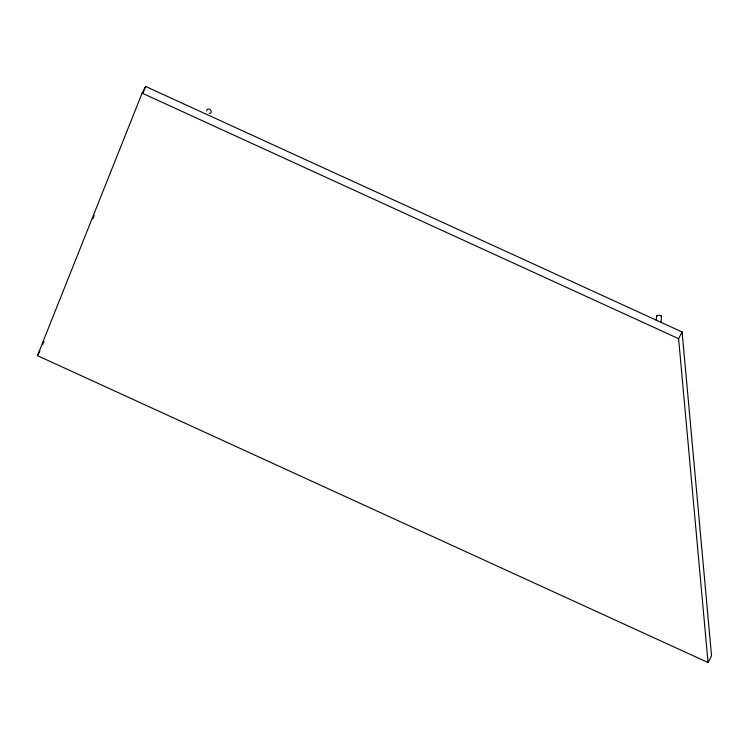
<?xml version="1.0" encoding="UTF-8"?>
<svg xmlns="http://www.w3.org/2000/svg" width="749" height="749" viewBox="0 0 749 749"><rect width="100%" height="100%" fill="white"/><g stroke="black" fill="none" stroke-linecap="round" stroke-linejoin="round"><path stroke-width="1.12" d="M656.236 320.413L656.63 315.778M661.03 322.061L661.526 316.265M37.45 355.644L142.123 93.157L145.634 86.453L682.105 331.976L711.55 655.843L708.048 662.547L37.45 355.644L39.95 350.86M42.684 344.606L43.985 341.347M92.857 218.783L94.159 215.525M143.04 92.96L145.634 86.453M708.048 662.547L678.603 338.679L682.105 331.976M142.123 93.157L678.603 338.679M206.761 111.002A2.462 1.975 43.4 0 1 208.709 109.008A2.462 1.975 43.4 0 1 211.218 111.423A2.462 1.975 43.4 0 1 209.271 113.417M657.219 316.331A2.462 0.702 4.9 0 1 657.35 315.385A2.462 0.702 4.9 0 1 660.693 315.619A2.462 0.702 4.9 0 1 661.021 316.602"/></g></svg>
